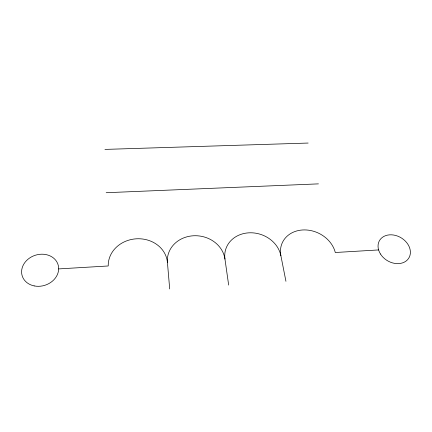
<?xml version="1.0" encoding="UTF-8"?>
<svg xmlns="http://www.w3.org/2000/svg" width="432" height="432" viewBox="0 0 432 432"><rect width="100%" height="100%" fill="white"/><g stroke="black" fill="none" stroke-linecap="round" stroke-linejoin="round"><path stroke-width="0.65" d="M58.666 268.909L108.238 265.972A29.657 26.114 -3.8 0 1 136.382 238.804A29.657 26.114 -3.8 0 1 167.427 262.456L169.7 288.949M335.74 252.477L378.605 249.934M106.175 192.715L318.438 183.87M104.954 149.407L308.14 143.051M228.658 285.066L224.953 259.049A28.658 24.824 18.4 0 1 248.746 232.832A28.658 24.824 18.4 0 1 280.886 255.728L285.941 281.297M280.886 255.728A28.555 23.9 25.1 0 1 302.665 229.97A28.555 23.9 25.1 0 1 335.297 252.504M167.427 262.456A28.982 25.601 8.1 0 1 193.342 235.775A28.982 25.601 8.1 0 1 224.953 259.049M380.462 254.005A17.075 13.343 30.8 0 0 408.478 258.595A17.075 13.343 30.8 0 0 393.719 235.046A17.075 13.343 30.8 0 0 380.462 254.005M34.16 285.908A18.792 15.763 -17.5 0 0 58.315 265.556A18.792 15.763 -17.5 0 0 27.918 259.303A18.792 15.763 -17.5 0 0 34.16 285.908"/></g></svg>
